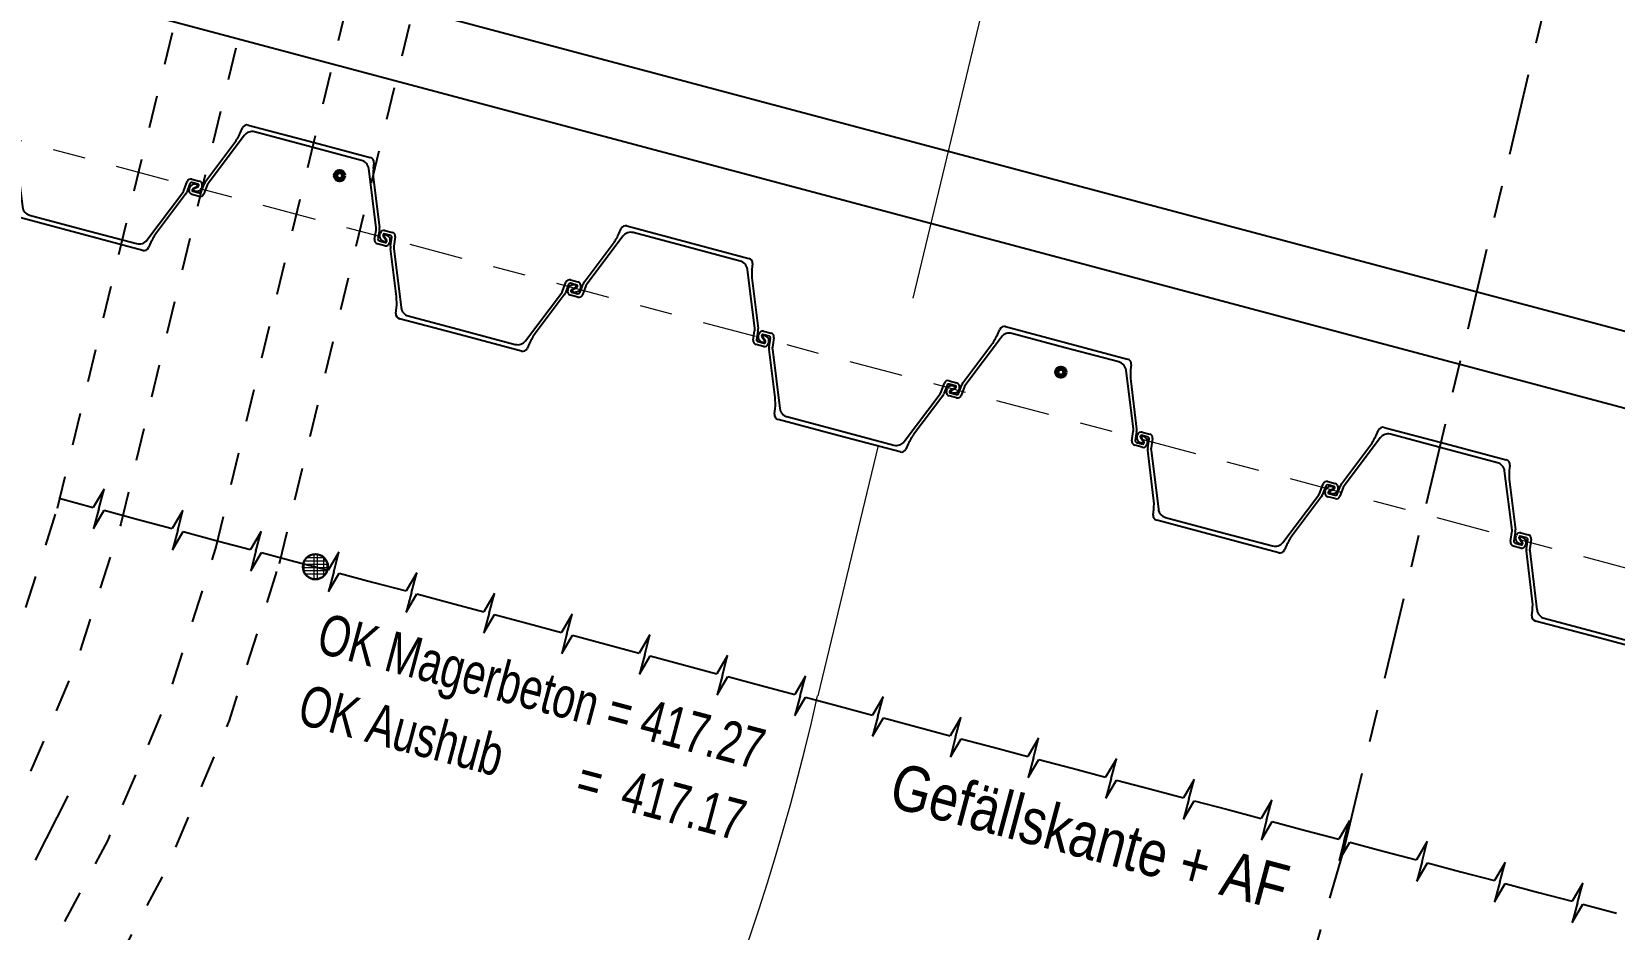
# Model space of a CAD drawing. Header units: metres. Extents: x 2681086.2 to 2681125.9, y 1225431.9 to 1225460.7.
# Drawn here: x 2681113.321 to 2681118.168, y 1225447.829 to 1225450.579 of the extents above; entities that cross this region are included whole.
import ezdxf

# ---------------------------------------------------------------- set-up
doc = ezdxf.new("R2010")
doc.units = ezdxf.units.M
for name, pattern in [('ACAD_ISO14W100_S12', [0.35, 0.25, -0.05, 0, -0.05]), ('ALL_S17', [0.025, 0, -0.025]), ('AUSGEZOGEN', [0]), ('GETRENNT2_S10', [0.255, 0.125, -0.065, 0, -0.065]), ('STRICHPUNKT2_S11', [0.245, 0.165, -0.04, 0, -0.04])]:
    doc.linetypes.add(name, pattern=pattern)
for name, color, linetype, lineweight in [('Beton geschnitten', 8, 'AUSGEZOGEN', 25), ('Beton verdeckt hinten', 252, 'GETRENNT2_S10', 18), ('Betonierfugen', 7, 'AUSGEZOGEN', 25), ('Design', 250, 'AUSGEZOGEN', 18), ('Standard', 7, 'AUSGEZOGEN', 13), ('Text Waende', 7, 'AUSGEZOGEN', 18), ('Vermassung Schnitte', 7, 'AUSGEZOGEN', 18)]:
    doc.layers.add(name, color=color, linetype=linetype, lineweight=lineweight)
doc.styles.add('ARIAL', font='arial.ttf')

# ---------------------------------------------------------------- blocks, each defined once
blk = doc.blocks.new('COMPLEXOBJECT_0')
at = {"color": 7, "linetype": 'AUSGEZOGEN', "lineweight": 25, "transparency": 33554687}
for p, q in [((312.4408, 450.4248), (312.4427, 450.432)), ((312.4574, 450.4405), (312.4802, 450.4344)), ((312.4517, 450.4286), (312.4512, 450.427)), ((312.4516, 450.4246), (312.4618, 450.4091)), ((312.4594, 450.4058), (312.4543, 450.4072)), ((312.475, 450.4255), (312.4553, 450.4307)), ((312.4923, 450.2382), (312.4741, 450.3851)), ((312.4742, 450.3922), (312.4787, 450.4199)), ((312.4842, 450.3854), (312.5067, 450.2044)), ((312.489, 450.4209), (312.4844, 450.3924)), ((313.0255, 450.2893), (313.0483, 450.2832)), ((312.8882, 450.1028), (312.9977, 450.2487)), ((313.0064, 450.2434), (312.9175, 450.125)), ((313.0011, 450.2549), (313.0112, 450.2819)), ((313.0196, 450.2759), (313.0098, 450.2496)), ((313.0453, 450.2737), (313.0256, 450.2789)), ((313.0289, 450.2581), (313.0455, 450.2665)), ((313.0344, 450.2528), (313.0294, 450.2541)), ((313.047, 450.2684), (313.0474, 450.27)), ((313.0569, 450.2686), (313.0549, 450.2613)), ((312.4908, 450.1865), (312.4927, 450.2043)), ((312.9003, 450.0958), (312.8931, 450.0795))]:
    blk.add_line(p, q, dxfattribs=at)
for points in [[(312.8755, 450.071), (312.6887, 450.1208), (312.5019, 450.1705)], [(312.5288, 450.1791), (312.6926, 450.1355), (312.8565, 450.0918)]]:
    blk.add_lwpolyline(points, dxfattribs=at)
for centre, radius, start, end in [((312.4543, 450.4289), 0.012, 75.0958, 165.0958), ((312.4771, 450.4229), 0.012, 350.8064, 75.0958), ((312.4505, 450.4222), 0.01, 165.0958, 205.6341), ((312.4595, 450.4265), 0.02, 205.6341, 255.0958), ((312.4541, 450.4262), 0.003, 165.0958, 213.0958), ((312.4546, 450.4278), 0.003, 75.0958, 165.0958), ((312.46, 450.4079), 0.00213, 255.0958, 33.0958), ((312.4989, 450.3882), 0.025, 170.8064, 187.0788), ((312.4737, 450.4207), 0.005, 350.8064, 75.0958), ((312.509, 450.3884), 0.025, 170.8064, 187.0788), ((313.0225, 450.2777), 0.012, 75.0958, 159.3852), ((312.3434, 450.2197), 0.15, 354.0958, 7.0788), ((312.9777, 450.2637), 0.025, 323.1128, 339.3852), ((312.9864, 450.2584), 0.025, 323.1128, 339.3852), ((313.0243, 450.2741), 0.005, 75.0958, 159.3852), ((313.0299, 450.2562), 0.00213, 117.0958, 255.0958), ((313.0396, 450.2721), 0.02, 255.0958, 304.5575), ((313.0445, 450.2708), 0.003, 345.0958, 75.0958), ((313.0441, 450.2692), 0.003, 297.0958, 345.0958), ((313.0453, 450.2716), 0.012, 345.0958, 75.0958), ((313.0453, 450.2639), 0.01, 304.5575, 345.0958), ((312.5365, 450.2081), 0.03, 187.0788, 255.0958), ((312.5057, 450.185), 0.015, 174.0958, 255.0958), ((312.8642, 450.1208), 0.03, 255.0958, 323.1128), ((313.0375, 450.035), 0.15, 143.1128, 156.0958), ((312.8794, 450.0855), 0.015, 255.0958, 336.0958)]:
    blk.add_arc(centre, radius, start, end, dxfattribs=at)
blk = doc.blocks.new('COMPLEXOBJECT_1')
at = {"color": 7, "linetype": 'AUSGEZOGEN', "lineweight": 25, "transparency": 33554687}
for p, q in [((313.6004, 450.1161), (313.6024, 450.1233)), ((313.6113, 450.1199), (313.6109, 450.1183)), ((313.6112, 450.1159), (313.6214, 450.1004)), ((313.619, 450.0971), (313.614, 450.0985)), ((313.6346, 450.1168), (313.6149, 450.122)), ((313.617, 450.1318), (313.6398, 450.1258)), ((313.6338, 450.0835), (313.6383, 450.1112)), ((313.6486, 450.1122), (313.644, 450.0838)), ((313.6519, 449.9295), (313.6337, 450.0764)), ((313.6438, 450.0767), (313.6663, 449.8957)), ((314.1607, 449.9462), (314.1708, 449.9732)), ((314.1792, 449.9671), (314.1694, 449.9409)), ((314.1852, 449.9806), (314.208, 449.9745)), ((314.2049, 449.965), (314.1852, 449.9702)), ((314.1885, 449.9494), (314.2051, 449.9578)), ((314.2066, 449.9597), (314.207, 449.9613)), ((314.2165, 449.9598), (314.2145, 449.9526)), ((314.0478, 449.7941), (314.1573, 449.94)), ((314.166, 449.9347), (314.0771, 449.8163)), ((314.194, 449.9441), (314.189, 449.9454)), ((313.6504, 449.8778), (313.6523, 449.8956)), ((314.0599, 449.787), (314.0527, 449.7707))]:
    blk.add_line(p, q, dxfattribs=at)
for points in [[(314.0351, 449.7623), (313.8483, 449.8121), (313.6615, 449.8618)], [(313.6884, 449.8704), (313.8522, 449.8268), (314.0161, 449.7831)]]:
    blk.add_lwpolyline(points, dxfattribs=at)
for centre, radius, start, end in [((313.6101, 450.1135), 0.01, 165.0918, 205.6301), ((313.6191, 450.1178), 0.02, 205.6301, 255.0918), ((313.6139, 450.1202), 0.012, 75.0918, 165.0918), ((313.6138, 450.1176), 0.003, 165.0918, 213.0918), ((313.6142, 450.1191), 0.003, 75.0918, 165.0918), ((313.6196, 450.0992), 0.00213, 255.0918, 33.0918), ((313.6333, 450.112), 0.005, 350.8024, 75.0918), ((313.6367, 450.1142), 0.012, 350.8024, 75.0918), ((313.6585, 450.0795), 0.025, 170.8024, 187.0749), ((313.6687, 450.0798), 0.025, 170.8024, 187.0749), ((314.1821, 449.969), 0.012, 75.0918, 159.3812), ((314.1839, 449.9654), 0.005, 75.0918, 159.3812), ((314.1895, 449.9475), 0.00213, 117.0918, 255.0918), ((314.2041, 449.9621), 0.003, 345.0918, 75.0918), ((314.2037, 449.9605), 0.003, 297.0918, 345.0918), ((314.2049, 449.9629), 0.012, 345.0918, 75.0918), ((314.2049, 449.9552), 0.01, 304.5535, 345.0918), ((313.5031, 449.911), 0.15, 354.0918, 7.0749), ((314.1373, 449.955), 0.025, 323.1088, 339.3812), ((314.146, 449.9497), 0.025, 323.1088, 339.3812), ((314.1992, 449.9634), 0.02, 255.0918, 304.5535), ((313.6653, 449.8763), 0.015, 174.0918, 255.0918), ((313.6961, 449.8994), 0.03, 187.0749, 255.0918), ((314.197, 449.7263), 0.15, 143.1088, 156.0918), ((314.0238, 449.8121), 0.03, 255.0918, 323.1088), ((314.039, 449.7768), 0.015, 255.0918, 336.0918)]:
    blk.add_arc(centre, radius, start, end, dxfattribs=at)
blk = doc.blocks.new('COMPLEXOBJECT_2')
at = {"color": 7, "linetype": 'AUSGEZOGEN', "lineweight": 25, "transparency": 33554687}
for p, q in [((314.3454, 450.1144), (314.2359, 449.9685)), ((314.3333, 450.1215), (314.3405, 450.1377)), ((314.2272, 449.9738), (314.3161, 450.0922)), ((314.7494, 449.8318), (314.7269, 450.0128)), ((314.7428, 450.0307), (314.741, 450.0129)), ((314.1768, 449.9487), (314.1787, 449.9559)), ((314.1866, 449.9488), (314.1862, 449.9472)), ((314.2047, 449.9591), (314.1881, 449.9507)), ((314.1992, 449.9644), (314.2042, 449.9631)), ((314.214, 449.9413), (314.2238, 449.9676)), ((314.2325, 449.9623), (314.2224, 449.9353)), ((314.7413, 449.979), (314.7595, 449.8321)), ((314.2081, 449.9279), (314.1853, 449.934)), ((314.1883, 449.9435), (314.208, 449.9383)), ((314.7446, 449.7962), (314.7492, 449.8247)), ((314.7594, 449.825), (314.7549, 449.7973)), ((314.782, 449.7926), (314.7718, 449.8081)), ((314.7742, 449.8113), (314.7793, 449.81)), ((314.7762, 449.7767), (314.7534, 449.7827)), ((314.7586, 449.7917), (314.7783, 449.7865)), ((314.7819, 449.7886), (314.7824, 449.7902)), ((314.7928, 449.7924), (314.7909, 449.7852))]:
    blk.add_line(p, q, dxfattribs=at)
for points in [[(314.3581, 450.1462), (314.5449, 450.0964), (314.7317, 450.0467)], [(314.7048, 450.0381), (314.541, 450.0817), (314.3771, 450.1254)]]:
    blk.add_lwpolyline(points, dxfattribs=at)
for centre, radius, start, end in [((314.3542, 450.1317), 0.015, 75.0918, 156.0918), ((314.1962, 450.1822), 0.15, 323.1088, 336.0918), ((314.3694, 450.0964), 0.03, 75.0918, 143.1088), ((314.7279, 450.0322), 0.015, 354.0918, 75.0918), ((314.6971, 450.0091), 0.03, 7.0749, 75.0918), ((314.8902, 449.9975), 0.15, 174.0918, 187.0749), ((314.1883, 449.9456), 0.012, 165.0918, 255.0918), ((314.1883, 449.9533), 0.01, 124.5535, 165.0918), ((314.194, 449.9451), 0.02, 75.0918, 124.5535), ((314.1891, 449.9464), 0.003, 165.0918, 255.0918), ((314.1895, 449.948), 0.003, 117.0918, 165.0918), ((314.2037, 449.961), 0.00213, 297.0918, 75.0918), ((314.2472, 449.9588), 0.025, 143.1088, 159.3812), ((314.2559, 449.9535), 0.025, 143.1088, 159.3812), ((314.2093, 449.9431), 0.005, 255.0918, 339.3812), ((314.2111, 449.9395), 0.012, 255.0918, 339.3812), ((314.7246, 449.8287), 0.025, 350.8024, 7.0749), ((314.7347, 449.829), 0.025, 350.8024, 7.0749), ((314.7736, 449.8093), 0.00213, 75.0918, 213.0918), ((314.7741, 449.7907), 0.02, 25.6301, 75.0918), ((314.7565, 449.7943), 0.012, 170.8024, 255.0918), ((314.7599, 449.7965), 0.005, 170.8024, 255.0918), ((314.7793, 449.7883), 0.012, 255.0918, 345.0918), ((314.779, 449.7894), 0.003, 255.0918, 345.0918), ((314.7795, 449.7909), 0.003, 345.0918, 33.0918), ((314.7831, 449.795), 0.01, 345.0918, 25.6301)]:
    blk.add_arc(centre, radius, start, end, dxfattribs=at)
blk = doc.blocks.new('COMPLEXOBJECT_3')
at = {"color": 7, "linetype": 'AUSGEZOGEN', "lineweight": 25, "transparency": 33554687}
for p, q in [((314.76, 449.8074), (314.762, 449.8146)), ((314.7709, 449.8112), (314.7705, 449.8096)), ((314.7708, 449.8072), (314.781, 449.7916)), ((314.7942, 449.8081), (314.7746, 449.8133)), ((314.7766, 449.8231), (314.7994, 449.817)), ((314.7934, 449.7748), (314.7979, 449.8024)), ((314.8082, 449.8035), (314.8036, 449.775)), ((314.7786, 449.7884), (314.7736, 449.7898)), ((314.8115, 449.6208), (314.7933, 449.7677)), ((314.8035, 449.768), (314.8259, 449.587)), ((315.3203, 449.6375), (315.3304, 449.6645)), ((315.3388, 449.6584), (315.329, 449.6322)), ((315.3448, 449.6719), (315.3676, 449.6658)), ((315.3645, 449.6563), (315.3448, 449.6615)), ((315.2074, 449.4854), (315.3169, 449.6313)), ((315.3256, 449.626), (315.2367, 449.5076)), ((315.3481, 449.6406), (315.3647, 449.6491)), ((315.3537, 449.6353), (315.3486, 449.6367)), ((315.3662, 449.651), (315.3666, 449.6526)), ((315.3761, 449.6511), (315.3741, 449.6439)), ((314.81, 449.5691), (314.8119, 449.5869)), ((315.2195, 449.4783), (315.2123, 449.462))]:
    blk.add_line(p, q, dxfattribs=at)
for points in [[(314.848, 449.5617), (315.0118, 449.518), (315.1757, 449.4744)], [(315.1947, 449.4536), (315.0079, 449.5033), (314.8211, 449.5531)]]:
    blk.add_lwpolyline(points, dxfattribs=at)
for centre, radius, start, end in [((314.7697, 449.8048), 0.01, 165.0918, 205.6301), ((314.7736, 449.8115), 0.012, 75.0918, 165.0918), ((314.7734, 449.8088), 0.003, 165.0918, 213.0918), ((314.7738, 449.8104), 0.003, 75.0918, 165.0918), ((314.793, 449.8032), 0.005, 350.8024, 75.0918), ((314.7964, 449.8054), 0.012, 350.8024, 75.0918), ((314.7787, 449.8091), 0.02, 205.6301, 255.0918), ((314.7792, 449.7905), 0.00213, 255.0918, 33.0918), ((314.8181, 449.7708), 0.025, 170.8024, 187.0749), ((314.8283, 449.771), 0.025, 170.8024, 187.0749), ((315.3417, 449.6603), 0.012, 75.0918, 159.3812), ((315.3435, 449.6567), 0.005, 75.0918, 159.3812), ((315.3637, 449.6534), 0.003, 345.0918, 75.0918), ((315.3645, 449.6542), 0.012, 345.0918, 75.0918), ((314.6627, 449.6023), 0.15, 354.0918, 7.0749), ((315.2969, 449.6463), 0.025, 323.1088, 339.3812), ((315.3056, 449.641), 0.025, 323.1088, 339.3812), ((315.3491, 449.6388), 0.00213, 117.0918, 255.0918), ((315.3588, 449.6547), 0.02, 255.0918, 304.5535), ((315.3633, 449.6518), 0.003, 297.0918, 345.0918), ((315.3645, 449.6464), 0.01, 304.5535, 345.0918), ((314.8249, 449.5676), 0.015, 174.0918, 255.0918), ((314.8557, 449.5906), 0.03, 187.0749, 255.0918), ((315.1834, 449.5034), 0.03, 255.0918, 323.1088), ((315.3567, 449.4175), 0.15, 143.1088, 156.0918), ((315.1986, 449.4681), 0.015, 255.0918, 336.0918)]:
    blk.add_arc(centre, radius, start, end, dxfattribs=at)
blk = doc.blocks.new('COMPLEXOBJECT_4')
at = {"color": 7, "linetype": 'AUSGEZOGEN', "lineweight": 25, "transparency": 33554687}
for p, q in [((315.505, 449.8057), (315.3956, 449.6598)), ((315.4929, 449.8127), (315.5001, 449.829)), ((315.3869, 449.6651), (315.4757, 449.7835)), ((315.9024, 449.7219), (315.9006, 449.7042)), ((315.3736, 449.6326), (315.3835, 449.6589)), ((315.909, 449.5231), (315.8865, 449.7041)), ((315.9009, 449.6703), (315.9191, 449.5233)), ((315.3364, 449.6399), (315.3383, 449.6472)), ((315.3677, 449.6192), (315.3449, 449.6253)), ((315.3462, 449.64), (315.3458, 449.6385)), ((315.3643, 449.6504), (315.3477, 449.6419)), ((315.3479, 449.6348), (315.3676, 449.6296)), ((315.3588, 449.6557), (315.3639, 449.6544)), ((315.3921, 449.6536), (315.382, 449.6266)), ((315.9042, 449.4875), (315.9088, 449.516)), ((315.919, 449.5163), (315.9145, 449.4886)), ((315.9358, 449.4679), (315.913, 449.474)), ((315.9182, 449.483), (315.9379, 449.4777)), ((315.9416, 449.4838), (315.9314, 449.4994)), ((315.9338, 449.5026), (315.9389, 449.5013)), ((315.9415, 449.4799), (315.942, 449.4814)), ((315.9524, 449.4837), (315.9505, 449.4764))]:
    blk.add_line(p, q, dxfattribs=at)
for points in [[(315.5177, 449.8374), (315.7045, 449.7877), (315.8913, 449.738)], [(315.8645, 449.7294), (315.7006, 449.773), (315.5368, 449.8166)]]:
    blk.add_lwpolyline(points, dxfattribs=at)
for centre, radius, start, end in [((315.3558, 449.8735), 0.15, 323.1088, 336.0918), ((315.5138, 449.8229), 0.015, 75.0918, 156.0918), ((315.529, 449.7876), 0.03, 75.0918, 143.1088), ((315.8567, 449.7004), 0.03, 7.0749, 75.0918), ((315.8875, 449.7235), 0.015, 354.0918, 75.0918), ((315.3536, 449.6364), 0.02, 75.0918, 124.5535), ((315.4068, 449.6501), 0.025, 143.1088, 159.3812), ((315.4155, 449.6448), 0.025, 143.1088, 159.3812), ((316.0498, 449.6888), 0.15, 174.0918, 187.0749), ((315.348, 449.6369), 0.012, 165.0918, 255.0918), ((315.348, 449.6446), 0.01, 124.5535, 165.0918), ((315.3487, 449.6377), 0.003, 165.0918, 255.0918), ((315.3491, 449.6393), 0.003, 117.0918, 165.0918), ((315.3633, 449.6523), 0.00213, 297.0918, 75.0918), ((315.3689, 449.6344), 0.005, 255.0918, 339.3812), ((315.3708, 449.6308), 0.012, 255.0918, 339.3812), ((315.8842, 449.52), 0.025, 350.8024, 7.0749), ((315.8943, 449.5203), 0.025, 350.8024, 7.0749), ((315.9161, 449.4856), 0.012, 170.8024, 255.0918), ((315.9195, 449.4878), 0.005, 170.8024, 255.0918), ((315.9332, 449.5006), 0.00213, 75.0918, 213.0918), ((315.9389, 449.4795), 0.012, 255.0918, 345.0918), ((315.9386, 449.4806), 0.003, 255.0918, 345.0918), ((315.9337, 449.4819), 0.02, 25.6301, 75.0918), ((315.9391, 449.4822), 0.003, 345.0918, 33.0918), ((315.9427, 449.4863), 0.01, 345.0918, 25.6301)]:
    blk.add_arc(centre, radius, start, end, dxfattribs=at)
blk = doc.blocks.new('COMPLEXOBJECT_5')
at = {"color": 7, "linetype": 'AUSGEZOGEN', "lineweight": 25, "transparency": 33554687}
for p, q in [((315.9362, 449.5144), (315.959, 449.5083)), ((315.9196, 449.4986), (315.9216, 449.5059)), ((315.9305, 449.5025), (315.9301, 449.5009)), ((315.9305, 449.4985), (315.9406, 449.4829)), ((315.9383, 449.4797), (315.9332, 449.4811)), ((315.9539, 449.4993), (315.9342, 449.5046)), ((315.953, 449.4661), (315.9575, 449.4937)), ((315.9678, 449.4948), (315.9632, 449.4663)), ((315.9711, 449.312), (315.9529, 449.459)), ((315.9631, 449.4592), (315.9855, 449.2782)), ((316.367, 449.1767), (316.4765, 449.3225)), ((316.4852, 449.3173), (316.3963, 449.1988)), ((316.4799, 449.3287), (316.49, 449.3558)), ((316.4985, 449.3497), (316.4886, 449.3235)), ((316.5044, 449.3631), (316.5272, 449.3571)), ((316.5241, 449.3475), (316.5044, 449.3528)), ((316.5078, 449.3319), (316.5243, 449.3404)), ((316.5133, 449.3266), (316.5082, 449.328)), ((316.5258, 449.3423), (316.5262, 449.3439)), ((316.5357, 449.3424), (316.5337, 449.3351)), ((315.9696, 449.2604), (315.9715, 449.2781)), ((316.3791, 449.1696), (316.3719, 449.1533))]:
    blk.add_line(p, q, dxfattribs=at)
for points in [[(316.3543, 449.1449), (316.1675, 449.1946), (315.9807, 449.2444)], [(316.0076, 449.2529), (316.1714, 449.2093), (316.3353, 449.1657)]]:
    blk.add_lwpolyline(points, dxfattribs=at)
for centre, radius, start, end in [((315.9332, 449.5028), 0.012, 75.0918, 165.0918), ((315.9293, 449.4961), 0.01, 165.0918, 205.6301), ((315.9383, 449.5004), 0.02, 205.6301, 255.0918), ((315.933, 449.5001), 0.003, 165.0918, 213.0918), ((315.9334, 449.5017), 0.003, 75.0918, 165.0918), ((315.9388, 449.4818), 0.00213, 255.0918, 33.0918), ((315.9777, 449.4621), 0.025, 170.8024, 187.0749), ((315.9526, 449.4945), 0.005, 350.8024, 75.0918), ((315.956, 449.4967), 0.012, 350.8024, 75.0918), ((315.9879, 449.4623), 0.025, 170.8024, 187.0749), ((316.4565, 449.3376), 0.025, 323.1088, 339.3812), ((316.4652, 449.3323), 0.025, 323.1088, 339.3812), ((316.5013, 449.3515), 0.012, 75.0918, 159.3812), ((316.5031, 449.3479), 0.005, 75.0918, 159.3812), ((316.5087, 449.33), 0.00213, 117.0918, 255.0918), ((316.5184, 449.3459), 0.02, 255.0918, 304.5535), ((316.5233, 449.3446), 0.003, 345.0918, 75.0918), ((316.5229, 449.343), 0.003, 297.0918, 345.0918), ((316.5241, 449.3455), 0.012, 345.0918, 75.0918), ((316.5241, 449.3377), 0.01, 304.5535, 345.0918), ((315.8223, 449.2936), 0.15, 354.0918, 7.0749), ((316.0153, 449.2819), 0.03, 187.0749, 255.0918), ((315.9846, 449.2589), 0.015, 174.0918, 255.0918), ((316.343, 449.1947), 0.03, 255.0918, 323.1088), ((316.5163, 449.1088), 0.15, 143.1088, 156.0918), ((316.3582, 449.1594), 0.015, 255.0918, 336.0918)]:
    blk.add_arc(centre, radius, start, end, dxfattribs=at)
blk = doc.blocks.new('COMPLEXOBJECT_6')
at = {"color": 7, "linetype": 'AUSGEZOGEN', "lineweight": 25, "transparency": 33554687}
for p, q in [((316.6525, 449.504), (316.6597, 449.5203)), ((316.5465, 449.3563), (316.6353, 449.4747)), ((316.6647, 449.4969), (316.5552, 449.3511)), ((317.0686, 449.2144), (317.0461, 449.3954)), ((317.062, 449.4132), (317.0602, 449.3955)), ((316.496, 449.3312), (316.4979, 449.3385)), ((316.5058, 449.3313), (316.5054, 449.3297)), ((316.5239, 449.3417), (316.5074, 449.3332)), ((316.5075, 449.3261), (316.5272, 449.3208)), ((316.5184, 449.347), (316.5235, 449.3456)), ((316.5332, 449.3239), (316.5431, 449.3501)), ((316.5518, 449.3449), (316.5416, 449.3178)), ((317.0605, 449.3616), (317.0788, 449.2146)), ((316.5273, 449.3105), (316.5045, 449.3165)), ((317.0638, 449.1788), (317.0684, 449.2073)), ((317.0786, 449.2075), (317.0741, 449.1799)), ((317.0778, 449.1742), (317.0975, 449.169)), ((317.1012, 449.1751), (317.0911, 449.1907)), ((317.0934, 449.1939), (317.0985, 449.1925)), ((317.1012, 449.1711), (317.1016, 449.1727)), ((317.112, 449.175), (317.1101, 449.1677)), ((317.0954, 449.1592), (317.0726, 449.1653))]:
    blk.add_line(p, q, dxfattribs=at)
for points in [[(316.6773, 449.5287), (316.8641, 449.479), (317.0509, 449.4292)], [(317.0241, 449.4207), (316.8602, 449.4643), (316.6964, 449.5079)]]:
    blk.add_lwpolyline(points, dxfattribs=at)
for centre, radius, start, end in [((316.6734, 449.5142), 0.015, 75.0918, 156.0918), ((316.5154, 449.5648), 0.15, 323.1088, 336.0918), ((316.6886, 449.4789), 0.03, 75.0918, 143.1088), ((317.0163, 449.3917), 0.03, 7.0749, 75.0918), ((317.0471, 449.4147), 0.015, 354.0918, 75.0918), ((317.2094, 449.38), 0.15, 174.0918, 187.0749), ((316.5076, 449.3281), 0.012, 165.0918, 255.0918), ((316.5076, 449.3359), 0.01, 124.5535, 165.0918), ((316.5132, 449.3277), 0.02, 75.0918, 124.5535), ((316.5083, 449.329), 0.003, 165.0918, 255.0918), ((316.5087, 449.3306), 0.003, 117.0918, 165.0918), ((316.5229, 449.3436), 0.00213, 297.0918, 75.0918), ((316.5285, 449.3257), 0.005, 255.0918, 339.3812), ((316.5304, 449.3221), 0.012, 255.0918, 339.3812), ((316.5665, 449.3413), 0.025, 143.1088, 159.3812), ((316.5752, 449.336), 0.025, 143.1088, 159.3812), ((317.0757, 449.1769), 0.012, 170.8024, 255.0918), ((317.0438, 449.2113), 0.025, 350.8024, 7.0749), ((317.0791, 449.1791), 0.005, 170.8024, 255.0918), ((317.0539, 449.2115), 0.025, 350.8024, 7.0749), ((317.0928, 449.1918), 0.00213, 75.0918, 213.0918), ((317.0933, 449.1732), 0.02, 25.6301, 75.0918), ((317.0987, 449.1735), 0.003, 345.0918, 33.0918), ((317.1023, 449.1775), 0.01, 345.0918, 25.6301), ((317.0985, 449.1708), 0.012, 255.0918, 345.0918), ((317.0983, 449.1719), 0.003, 255.0918, 345.0918)]:
    blk.add_arc(centre, radius, start, end, dxfattribs=at)
blk = doc.blocks.new('COMPLEXOBJECT_7')
at = {"color": 7, "linetype": 'AUSGEZOGEN', "lineweight": 25, "transparency": 33554687}
for p, q in [((317.0792, 449.1899), (317.0812, 449.1971)), ((317.0901, 449.1937), (317.0897, 449.1922)), ((317.0901, 449.1897), (317.1002, 449.1742)), ((317.0979, 449.171), (317.0928, 449.1723)), ((317.1135, 449.1906), (317.0938, 449.1959)), ((317.0959, 449.2057), (317.1187, 449.1996)), ((317.1126, 449.1573), (317.1171, 449.185)), ((317.1274, 449.1861), (317.1228, 449.1576)), ((317.1307, 449.0033), (317.1125, 449.1503)), ((317.1227, 449.1505), (317.1451, 448.9695)), ((317.6395, 449.02), (317.6497, 449.047)), ((317.6581, 449.041), (317.6482, 449.0147)), ((317.664, 449.0544), (317.6868, 449.0483)), ((317.6837, 449.0388), (317.664, 449.044)), ((317.6674, 449.0232), (317.6839, 449.0317)), ((317.6854, 449.0336), (317.6858, 449.0351)), ((317.6953, 449.0337), (317.6934, 449.0264)), ((317.5266, 448.8679), (317.6361, 449.0138)), ((317.6448, 449.0085), (317.5559, 448.8901)), ((317.6729, 449.0179), (317.6678, 449.0192)), ((317.1292, 448.9517), (317.1311, 448.9694)), ((317.5387, 448.8609), (317.5315, 448.8446))]:
    blk.add_line(p, q, dxfattribs=at)
for points in [[(317.5139, 448.8362), (317.3271, 448.8859), (317.1403, 448.9356)], [(317.1672, 448.9442), (317.331, 448.9006), (317.4949, 448.857)]]:
    blk.add_lwpolyline(points, dxfattribs=at)
for centre, radius, start, end in [((317.0889, 449.1873), 0.01, 165.0918, 205.6301), ((317.0979, 449.1917), 0.02, 205.6301, 255.0918), ((317.0928, 449.1941), 0.012, 75.0918, 165.0918), ((317.0926, 449.1914), 0.003, 165.0918, 213.0918), ((317.093, 449.193), 0.003, 75.0918, 165.0918), ((317.0984, 449.173), 0.00213, 255.0918, 33.0918), ((317.1122, 449.1858), 0.005, 350.8024, 75.0918), ((317.1156, 449.188), 0.012, 350.8024, 75.0918), ((317.1373, 449.1533), 0.025, 170.8024, 187.0749), ((317.1475, 449.1536), 0.025, 170.8024, 187.0749), ((317.6609, 449.0428), 0.012, 75.0918, 159.3812), ((317.6627, 449.0392), 0.005, 75.0918, 159.3812), ((317.6829, 449.0359), 0.003, 345.0918, 75.0918), ((317.6825, 449.0343), 0.003, 297.0918, 345.0918), ((317.6837, 449.0367), 0.012, 345.0918, 75.0918), ((317.6837, 449.029), 0.01, 304.5535, 345.0918), ((316.9819, 448.9848), 0.15, 354.0918, 7.0749), ((317.6161, 449.0288), 0.025, 323.1088, 339.3812), ((317.6248, 449.0235), 0.025, 323.1088, 339.3812), ((317.6683, 449.0213), 0.00213, 117.0918, 255.0918), ((317.678, 449.0372), 0.02, 255.0918, 304.5535), ((317.1442, 448.9501), 0.015, 174.0918, 255.0918), ((317.1749, 448.9732), 0.03, 187.0749, 255.0918), ((317.6759, 448.8001), 0.15, 143.1088, 156.0918), ((317.5026, 448.886), 0.03, 255.0918, 323.1088), ((317.5178, 448.8507), 0.015, 255.0918, 336.0918)]:
    blk.add_arc(centre, radius, start, end, dxfattribs=at)
blk = doc.blocks.new('COMPLEXOBJECT_16')
at = {"color": 7, "linetype": 'AUSGEZOGEN', "lineweight": 25, "transparency": 33554687}
for p, q in [((313.1737, 450.4302), (313.1809, 450.4465)), ((313.0676, 450.2825), (313.1565, 450.4009)), ((313.1858, 450.4231), (313.0763, 450.2772)), ((313.5832, 450.3394), (313.5813, 450.3216)), ((313.5898, 450.1405), (313.5673, 450.3215)), ((313.5817, 450.2877), (313.5999, 450.1408)), ((313.0171, 450.2574), (313.0191, 450.2646)), ((313.0485, 450.2366), (313.0257, 450.2427)), ((313.027, 450.2575), (313.0266, 450.2559)), ((313.0451, 450.2679), (313.0285, 450.2594)), ((313.0287, 450.2522), (313.0484, 450.247)), ((313.0396, 450.2732), (313.0446, 450.2718)), ((313.0544, 450.2501), (313.0642, 450.2763)), ((313.0729, 450.271), (313.0628, 450.244)), ((313.585, 450.105), (313.5896, 450.1335)), ((313.5998, 450.1337), (313.5953, 450.1061)), ((313.599, 450.1004), (313.6187, 450.0952)), ((313.6224, 450.1013), (313.6122, 450.1169)), ((313.6146, 450.1201), (313.6196, 450.1187)), ((313.6223, 450.0973), (313.6228, 450.0989)), ((313.6332, 450.1011), (313.6313, 450.0939)), ((313.6166, 450.0854), (313.5938, 450.0915))]:
    blk.add_line(p, q, dxfattribs=at)
for points in [[(313.1985, 450.4549), (313.3853, 450.4052), (313.5721, 450.3554)], [(313.5452, 450.3468), (313.3814, 450.3905), (313.2175, 450.4341)]]:
    blk.add_lwpolyline(points, dxfattribs=at)
for centre, radius, start, end in [((313.1946, 450.4404), 0.015, 75.0918, 156.0918), ((313.2098, 450.4051), 0.03, 75.0918, 143.1088), ((313.0366, 450.491), 0.15, 323.1088, 336.0918), ((313.5375, 450.3179), 0.03, 7.0749, 75.0918), ((313.5683, 450.3409), 0.015, 354.0918, 75.0918), ((313.7306, 450.3062), 0.15, 174.0918, 187.0749), ((313.0287, 450.2543), 0.012, 165.0918, 255.0918), ((313.0287, 450.2621), 0.01, 124.5535, 165.0918), ((313.0344, 450.2538), 0.02, 75.0918, 124.5535), ((313.0295, 450.2551), 0.003, 165.0918, 255.0918), ((313.0299, 450.2567), 0.003, 117.0918, 165.0918), ((313.0441, 450.2697), 0.00213, 297.0918, 75.0918), ((313.0497, 450.2518), 0.005, 255.0918, 339.3812), ((313.0515, 450.2482), 0.012, 255.0918, 339.3812), ((313.0876, 450.2675), 0.025, 143.1088, 159.3812), ((313.0963, 450.2622), 0.025, 143.1088, 159.3812), ((313.5969, 450.1031), 0.012, 170.8024, 255.0918), ((313.5649, 450.1375), 0.025, 350.8024, 7.0749), ((313.6003, 450.1053), 0.005, 170.8024, 255.0918), ((313.5751, 450.1377), 0.025, 350.8024, 7.0749), ((313.614, 450.118), 0.00213, 75.0918, 213.0918), ((313.6197, 450.097), 0.012, 255.0918, 345.0918), ((313.6194, 450.0981), 0.003, 255.0918, 345.0918), ((313.6145, 450.0994), 0.02, 25.6301, 75.0918), ((313.6199, 450.0997), 0.003, 345.0918, 33.0918), ((313.6235, 450.1037), 0.01, 345.0918, 25.6301)]:
    blk.add_arc(centre, radius, start, end, dxfattribs=at)
blk = doc.blocks.new('MUSTERELEMENT_8')
at = {"layer": 'Betonierfugen', "color": 7, "linetype": 'AUSGEZOGEN', "lineweight": 25, "transparency": 33554687}
for p, q in [((313.103, 449.1817), (313.2054, 449.1545)), ((313.2381, 449.2104), (313.2054, 449.1545)), ((313.222, 449.15), (313.2381, 449.2104)), ((313.222, 449.15), (313.206, 449.0896)), ((313.206, 449.0896), (313.2387, 449.1456)), ((313.2387, 449.1456), (313.3411, 449.1183)), ((313.4762, 449.1471), (313.4434, 449.0911)), ((313.4601, 449.0867), (313.4762, 449.1471)), ((313.3411, 449.1183), (313.4434, 449.0911)), ((313.4601, 449.0867), (313.444, 449.0263)), ((313.444, 449.0263), (313.4768, 449.0822)), ((313.4768, 449.0822), (313.5791, 449.055)), ((313.7143, 449.0837), (313.6815, 449.0277)), ((313.6982, 449.0233), (313.7143, 449.0837)), ((313.5791, 449.055), (313.6815, 449.0277)), ((313.6982, 449.0233), (313.6821, 448.9629)), ((313.6821, 448.9629), (313.7148, 449.0188)), ((313.7148, 449.0188), (313.8172, 448.9916)), ((313.8172, 448.9916), (313.9196, 448.9643)), ((313.9523, 449.0203), (313.9196, 448.9643)), ((313.9362, 448.9599), (313.9523, 449.0203)), ((313.9362, 448.9599), (313.9202, 448.8995)), ((313.9202, 448.8995), (313.9529, 448.9555)), ((313.9529, 448.9555), (314.0553, 448.9282)), ((314.1904, 448.9569), (314.1577, 448.901)), ((314.1743, 448.8965), (314.1904, 448.9569)), ((314.0553, 448.9282), (314.1577, 448.901)), ((314.1743, 448.8965), (314.1582, 448.8361)), ((314.1582, 448.8361), (314.191, 448.8921)), ((314.191, 448.8921), (314.2934, 448.8648)), ((314.4285, 448.8935), (314.3957, 448.8376)), ((314.4124, 448.8331), (314.4285, 448.8935)), ((314.2934, 448.8648), (314.3957, 448.8376)), ((314.4124, 448.8331), (314.3963, 448.7728)), ((314.3963, 448.7728), (314.4291, 448.8287)), ((314.4291, 448.8287), (314.5314, 448.8015)), ((314.5314, 448.8015), (314.6338, 448.7742)), ((314.6665, 448.8302), (314.6338, 448.7742)), ((314.6505, 448.7698), (314.6665, 448.8302)), ((314.6505, 448.7698), (314.6344, 448.7094)), ((314.6344, 448.7094), (314.6671, 448.7653)), ((314.6671, 448.7653), (314.7695, 448.7381)), ((314.7695, 448.7381), (314.8719, 448.7108)), ((314.9046, 448.7668), (314.8719, 448.7108)), ((314.8885, 448.7064), (314.9046, 448.7668)), ((314.8885, 448.7064), (314.8724, 448.646)), ((314.8724, 448.646), (314.9052, 448.702)), ((314.9052, 448.702), (315.0076, 448.6747)), ((315.1427, 448.7034), (315.1099, 448.6475)), ((315.1266, 448.643), (315.1427, 448.7034)), ((315.0076, 448.6747), (315.1099, 448.6475)), ((315.1266, 448.643), (315.1105, 448.5826)), ((315.1105, 448.5826), (315.1433, 448.6386)), ((315.1433, 448.6386), (315.2456, 448.6113)), ((315.3807, 448.64), (315.348, 448.5841)), ((315.3647, 448.5796), (315.3807, 448.64)), ((315.2456, 448.6113), (315.348, 448.5841)), ((315.3647, 448.5796), (315.3486, 448.5192)), ((315.3486, 448.5192), (315.3813, 448.5752)), ((315.3813, 448.5752), (315.4837, 448.548)), ((315.4837, 448.548), (315.5861, 448.5207)), ((315.6188, 448.5767), (315.5861, 448.5207)), ((315.6027, 448.5163), (315.6188, 448.5767)), ((315.6027, 448.5163), (315.5867, 448.4559)), ((315.5867, 448.4559), (315.6194, 448.5118)), ((315.6194, 448.5118), (315.7218, 448.4846)), ((315.8569, 448.5133), (315.8241, 448.4573)), ((315.8408, 448.4529), (315.8569, 448.5133)), ((315.7218, 448.4846), (315.8241, 448.4573)), ((315.8408, 448.4529), (315.8247, 448.3925)), ((315.8247, 448.3925), (315.8575, 448.4484)), ((315.8575, 448.4484), (315.9598, 448.4212)), ((316.095, 448.4499), (316.0622, 448.3939)), ((316.0789, 448.3895), (316.095, 448.4499)), ((315.9598, 448.4212), (316.0622, 448.3939)), ((316.0789, 448.3895), (316.0628, 448.3291)), ((316.0628, 448.3291), (316.0955, 448.3851)), ((316.0955, 448.3851), (316.1979, 448.3578)), ((316.1979, 448.3578), (316.3003, 448.3306)), ((316.333, 448.3865), (316.3003, 448.3306)), ((316.3169, 448.3261), (316.333, 448.3865)), ((316.3169, 448.3261), (316.3009, 448.2657)), ((316.3009, 448.2657), (316.3336, 448.3217)), ((316.3336, 448.3217), (316.436, 448.2944)), ((316.5711, 448.3231), (316.5383, 448.2672)), ((316.555, 448.2628), (316.5711, 448.3231)), ((316.436, 448.2944), (316.5383, 448.2672)), ((316.555, 448.2628), (316.5389, 448.2024)), ((316.5389, 448.2024), (316.5717, 448.2583)), ((316.5717, 448.2583), (316.674, 448.2311)), ((316.8092, 448.2598), (316.7764, 448.2038)), ((316.7931, 448.1994), (316.8092, 448.2598)), ((316.674, 448.2311), (316.7764, 448.2038)), ((316.7931, 448.1994), (316.777, 448.139)), ((316.777, 448.139), (316.8097, 448.1949)), ((316.8097, 448.1949), (316.9121, 448.1677)), ((316.9121, 448.1677), (317.0145, 448.1404)), ((317.0472, 448.1964), (317.0145, 448.1404)), ((317.0312, 448.136), (317.0472, 448.1964)), ((317.0312, 448.136), (317.0151, 448.0756)), ((317.0151, 448.0756), (317.0478, 448.1316)), ((317.0478, 448.1316), (317.1502, 448.1043)), ((317.2853, 448.133), (317.2526, 448.0771)), ((317.2692, 448.0726), (317.2853, 448.133)), ((317.1502, 448.1043), (317.2526, 448.0771)), ((317.2692, 448.0726), (317.2531, 448.0122)), ((317.2531, 448.0122), (317.2859, 448.0682)), ((317.2859, 448.0682), (317.3883, 448.0409))]:
    blk.add_line(p, q, dxfattribs=at)
blk = doc.blocks.new('MUSTERELEMENT_12')
at = {"layer": 'Betonierfugen', "color": 7, "linetype": 'AUSGEZOGEN', "lineweight": 25, "transparency": 33554687}
for p, q in [((312.7568, 449.3397), (312.7236, 449.2839)), ((312.7405, 449.2794), (312.7568, 449.3397)), ((312.7405, 449.2794), (312.7243, 449.219)), ((312.7243, 449.219), (312.7575, 449.2748)), ((312.7575, 449.2748), (312.8614, 449.2468)), ((312.9984, 449.2746), (312.9653, 449.2188)), ((312.9822, 449.2143), (312.9984, 449.2746)), ((312.8614, 449.2468), (312.9653, 449.2188)), ((312.9822, 449.2143), (312.9659, 449.1539)), ((312.9659, 449.1539), (312.9991, 449.2097))]:
    blk.add_line(p, q, dxfattribs=at)
for points in [[(312.6197, 449.3119), (312.6197, 449.3119), (312.7236, 449.2839)], [(312.9991, 449.2097), (313.103, 449.1817), (313.103, 449.1817)]]:
    blk.add_lwpolyline(points, dxfattribs=at)

msp = doc.modelspace()

# ---------------------------------------------------------------- hatches: boundary and pattern name
at = {"layer": 'Standard', "linetype": 'AUSGEZOGEN', "lineweight": 13, "transparency": 33554687}
h = msp.add_hatch(dxfattribs=at)
h.set_pattern_fill('SCHRAFFUR_10', scale=0.05, style=0, pattern_type=2)
h.set_pattern_definition([(0, (2680800.786, 1224999.838), (0, 0.01), []), (90, (2680800.786, 1224999.838), (-0.01, 0), [])])
h.paths.add_polyline_path([(2681114.21, 1225448.907), (2681114.212, 1225448.908), (2681114.214, 1225448.909), (2681114.216, 1225448.911), (2681114.218, 1225448.913), (2681114.219, 1225448.914), (2681114.221, 1225448.916), (2681114.222, 1225448.918), (2681114.223, 1225448.92), (2681114.225, 1225448.922), (2681114.226, 1225448.925), (2681114.227, 1225448.927), (2681114.227, 1225448.929), (2681114.228, 1225448.931), (2681114.228, 1225448.934), (2681114.229, 1225448.936), (2681114.229, 1225448.939), (2681114.229, 1225448.941), (2681114.229, 1225448.944), (2681114.228, 1225448.946), (2681114.228, 1225448.948), (2681114.227, 1225448.951), (2681114.227, 1225448.953), (2681114.226, 1225448.955), (2681114.225, 1225448.957), (2681114.223, 1225448.959), (2681114.222, 1225448.962), (2681114.221, 1225448.963), (2681114.219, 1225448.965), (2681114.218, 1225448.967), (2681114.216, 1225448.969), (2681114.214, 1225448.97), (2681114.212, 1225448.972), (2681114.21, 1225448.973), (2681114.208, 1225448.974), (2681114.206, 1225448.975), (2681114.203, 1225448.976), (2681114.201, 1225448.977), (2681114.199, 1225448.977), (2681114.196, 1225448.978), (2681114.194, 1225448.978), (2681114.192, 1225448.978), (2681114.189, 1225448.978), (2681114.187, 1225448.978), (2681114.184, 1225448.978), (2681114.182, 1225448.977), (2681114.18, 1225448.977), (2681114.177, 1225448.976), (2681114.175, 1225448.975), (2681114.173, 1225448.974), (2681114.171, 1225448.973), (2681114.169, 1225448.972), (2681114.167, 1225448.97), (2681114.165, 1225448.969), (2681114.163, 1225448.967), (2681114.161, 1225448.965), (2681114.16, 1225448.963), (2681114.158, 1225448.961), (2681114.157, 1225448.959), (2681114.156, 1225448.957), (2681114.155, 1225448.955), (2681114.154, 1225448.953), (2681114.153, 1225448.951), (2681114.153, 1225448.948), (2681114.152, 1225448.946), (2681114.152, 1225448.943), (2681114.152, 1225448.941), (2681114.152, 1225448.939), (2681114.152, 1225448.936), (2681114.152, 1225448.934), (2681114.153, 1225448.931), (2681114.153, 1225448.929), (2681114.154, 1225448.927), (2681114.155, 1225448.925), (2681114.156, 1225448.922), (2681114.157, 1225448.92), (2681114.159, 1225448.918), (2681114.16, 1225448.916), (2681114.161, 1225448.914), (2681114.163, 1225448.913), (2681114.165, 1225448.911), (2681114.167, 1225448.909), (2681114.169, 1225448.908), (2681114.171, 1225448.907), (2681114.173, 1225448.906), (2681114.175, 1225448.905), (2681114.177, 1225448.904), (2681114.18, 1225448.903), (2681114.182, 1225448.902), (2681114.184, 1225448.902), (2681114.187, 1225448.902), (2681114.189, 1225448.901), (2681114.192, 1225448.901), (2681114.194, 1225448.902), (2681114.196, 1225448.902), (2681114.199, 1225448.902), (2681114.201, 1225448.903), (2681114.203, 1225448.904), (2681114.206, 1225448.905), (2681114.208, 1225448.906)], flags=0)

# ---------------------------------------------------------------- linework, layer by layer
at = {"layer": 'Beton geschnitten', "color": 7, "linetype": 'ALL_S17', "lineweight": 25, "transparency": 33554687}
for p, q in [((2681113.4, 1225449.119), (2681115.843, 1225459.226)), ((2681114.08, 1225448.95), (2681116.527, 1225459.077)), ((2681113.595, 1225449.072), (2681115.333, 1225456.264)), ((2681113.885, 1225448.997), (2681115.626, 1225456.201))]:
    msp.add_line(p, q, dxfattribs=at)
at = {"layer": 'Beton geschnitten', "transparency": 33554687}
msp.add_line((2681111.701, 1225451.392), (2681123.853, 1225448.156), dxfattribs=at)
at = {"layer": 'Beton geschnitten', "color": 7, "linetype": 'ALL_S17', "lineweight": 25, "transparency": 33554687}
for radius, start, end in [(4.7464, 263.6783, 344.8674), (4.9464, 263.6783, 344.8674), (5.2464, 263.6665, 344.9052), (5.4464, 263.6665, 344.9052)]:
    msp.add_arc((2681108.82, 1225450.363), radius, start, end, dxfattribs=at)
at = {"layer": 'Beton verdeckt hinten', "color": 7, "linetype": 'ACAD_ISO14W100_S12', "lineweight": 25, "transparency": 33554687}
msp.add_arc((2681108.825, 1225450.091), 8.75, 262.8037, 346.6118, dxfattribs=at)
at = {"layer": 'Design', "color": 7, "linetype": 'AUSGEZOGEN', "lineweight": 13, "transparency": 33554687}
for p, q in [((2681116.021, 1225449.763), (2681118.167, 1225458.706)), ((2681115.913, 1225449.311), (2681115.729, 1225448.544))]:
    msp.add_line(p, q, dxfattribs=at)
msp.add_arc((2681108.825, 1225450.091), 7.0741, 262.8037, 347.3738, dxfattribs=at)
at = {"layer": 'Standard', "color": 7, "linetype": 'ACAD_ISO14W100_S12', "lineweight": 25, "transparency": 33554687}
msp.add_line((2681117.338, 1225448.064), (2681118.169, 1225451.555), dxfattribs=at)
at = {"layer": 'Standard', "color": 7, "linetype": 'AUSGEZOGEN', "lineweight": 25, "transparency": 33554687}
for p, q in [((2681112.789, 1225450.868), (2681122.652, 1225448.239)), ((2681113.432, 1225448.238), (2681113.332, 1225448.041))]:
    msp.add_line(p, q, dxfattribs=at)
at = {"layer": 'Standard', "color": 132, "linetype": 'AUSGEZOGEN', "lineweight": 70, "transparency": 33554687}
for centre in [(2681114.264, 1225450.138), (2681116.473, 1225449.536)]:
    msp.add_circle(centre, 0.0125, dxfattribs=at)
at = {"layer": 'Standard', "color": 7, "linetype": 'AUSGEZOGEN', "lineweight": 30, "transparency": 33554687}
msp.add_circle((2681114.19, 1225448.94), 0.0385, dxfattribs=at)
at = {"layer": 'Vermassung Schnitte', "color": 7, "linetype": 'STRICHPUNKT2_S11', "lineweight": 18, "transparency": 33554687}
msp.add_line((2681112.232, 1225450.526), (2681122.922, 1225447.68), dxfattribs=at)

# ---------------------------------------------------------------- block references
at = {"color": 7, "linetype": 'AUSGEZOGEN', "lineweight": 25, "transparency": 33554687}
for name in ['COMPLEXOBJECT_16', 'COMPLEXOBJECT_0', 'COMPLEXOBJECT_1', 'COMPLEXOBJECT_2', 'COMPLEXOBJECT_3', 'COMPLEXOBJECT_4', 'COMPLEXOBJECT_6', 'COMPLEXOBJECT_5', 'COMPLEXOBJECT_7']:
    msp.add_blockref(name, (2680800.786, 1224999.838), dxfattribs=at)
at = {"layer": 'Betonierfugen', "color": 7, "linetype": 'AUSGEZOGEN', "lineweight": 25, "transparency": 33554687}
for name in ['MUSTERELEMENT_12', 'MUSTERELEMENT_8']:
    msp.add_blockref(name, (2680800.786, 1224999.838), dxfattribs=at)

# ---------------------------------------------------------------- texts
at = {"layer": 'Standard', "color": 7, "linetype": 'AUSGEZOGEN', "lineweight": 13, "transparency": 33554687, "insert": (2681114.22, 1225448.8), "char_height": 0.125, "width": 1.4821, "attachment_point": 1, "rotation": 345.0785, "line_spacing_factor": 1.0843, "style": 'ARIAL'}
msp.add_mtext('\\A1;{\\fArial|i0|b0;\\H0.125000;\\W0.714286;\\C7;OK Magerbeton = 417.27}\\P{\\fArial|i0|b0;\\H0.125000;\\W0.714286;\\C7;OK Aushub       =  417.17}\\P', dxfattribs=at)
at = {"layer": 'Text Waende', "color": 7, "linetype": 'AUSGEZOGEN', "lineweight": 25, "transparency": 33554687, "insert": (2681115.94, 1225448.205), "char_height": 0.14, "width": 1.3068, "attachment_point": 7, "rotation": 345.0896, "style": 'ARIAL'}
msp.add_mtext('\\W0.80;Gefällskante + AF', dxfattribs=at)

doc.saveas('drawing.dxf')
